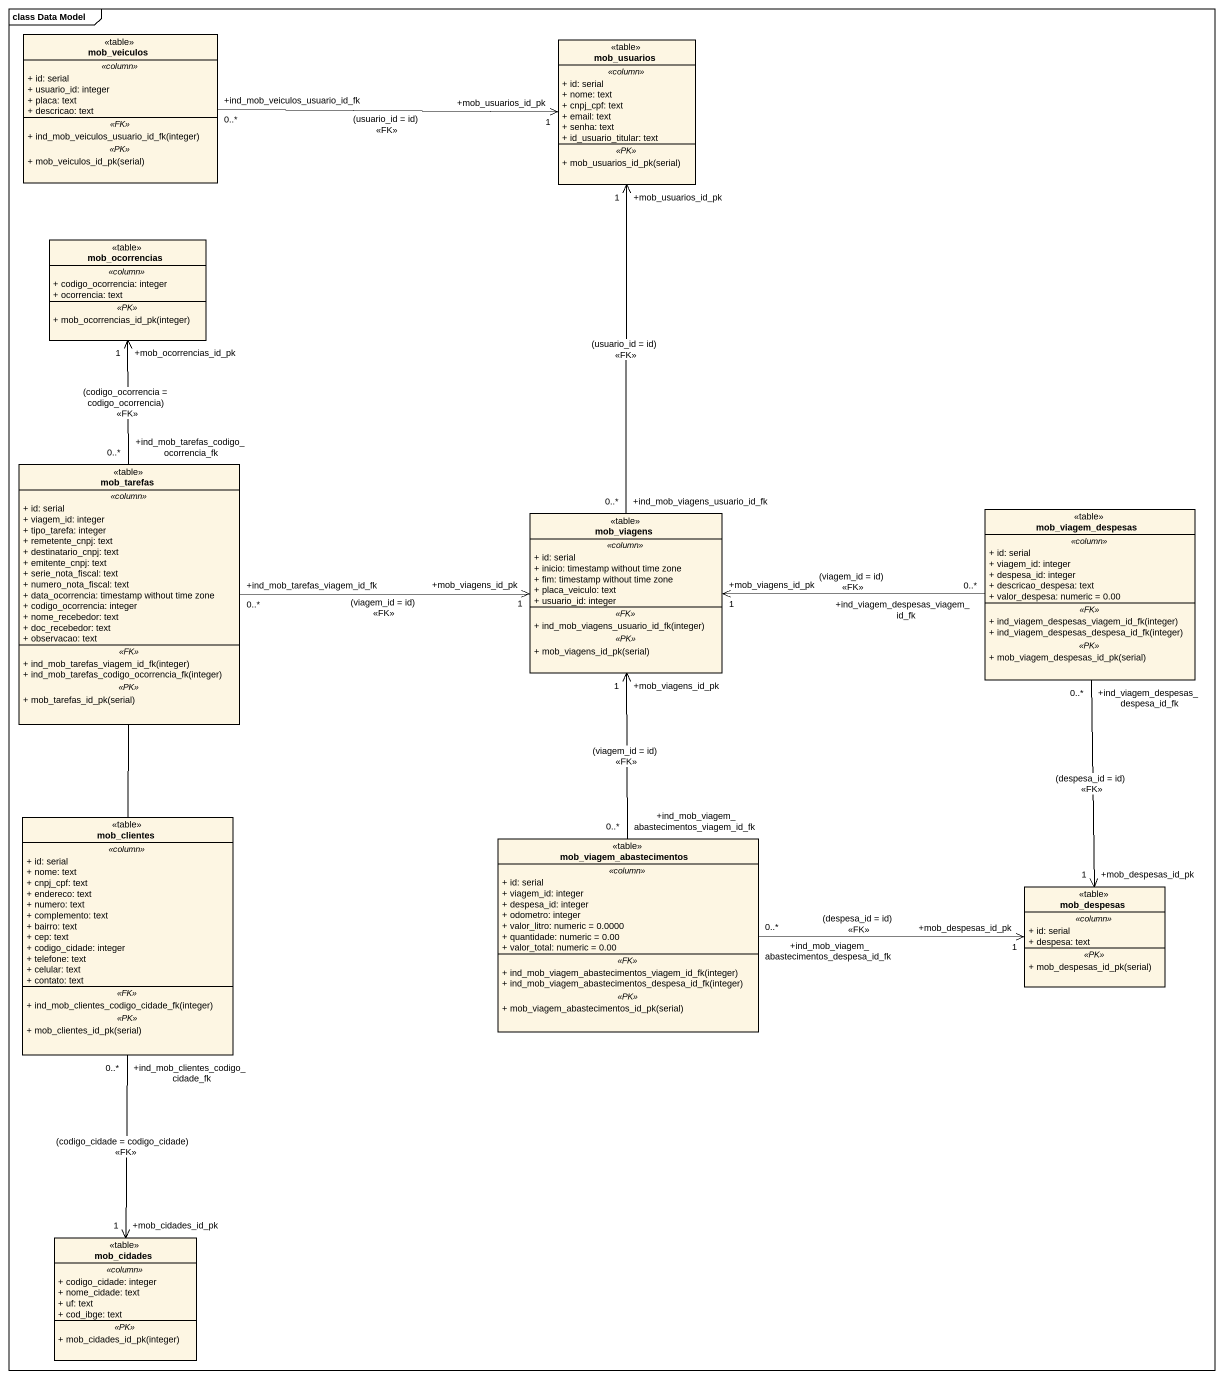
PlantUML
@startuml
mainframe class Data Model
hide circle
hide empty members
skinparam classAttributeIconSize 0
class mob_veiculos <<table>> {
  .. <<column>> ..
  + id: serial
  + usuario_id: integer
  + placa: text
  + descricao: text
  .. <<FK>> ..
  + ind_mob_veiculos_usuario_id_fk(integer)
  .. <<PK>> ..
  + mob_veiculos_id_pk(serial)
}
class mob_usuarios <<table>> {
  .. <<column>> ..
  + id: serial
  + nome: text
  + cnpj_cpf: text
  + email: text
  + senha: text
  + id_usuario_titular: text
  .. <<PK>> ..
  + mob_usuarios_id_pk(serial)
}
class mob_ocorrencias <<table>> {
  .. <<column>> ..
  + codigo_ocorrencia: integer
  + ocorrencia: text
  .. <<PK>> ..
  + mob_ocorrencias_id_pk(integer)
}
class mob_tarefas <<table>> {
  .. <<column>> ..
  + id: serial
  + viagem_id: integer
  + tipo_tarefa: integer
  + remetente_cnpj: text
  + destinatario_cnpj: text
  + emitente_cnpj: text
  + serie_nota_fiscal: text
  + numero_nota_fiscal: text
  + data_ocorrencia: timestamp without time zone
  + codigo_ocorrencia: integer
  + nome_recebedor: text
  + doc_recebedor: text
  + observacao: text
  .. <<FK>> ..
  + ind_mob_tarefas_viagem_id_fk(integer)
  + ind_mob_tarefas_codigo_ocorrencia_fk(integer)
  .. <<PK>> ..
  + mob_tarefas_id_pk(serial)
}
class mob_viagens <<table>> {
  .. <<column>> ..
  + id: serial
  + inicio: timestamp without time zone
  + fim: timestamp without time zone
  + placa_veiculo: text
  + usuario_id: integer
  .. <<FK>> ..
  + ind_mob_viagens_usuario_id_fk(integer)
  .. <<PK>> ..
  + mob_viagens_id_pk(serial)
}
class mob_viagem_despesas <<table>> {
  .. <<column>> ..
  + id: serial
  + viagem_id: integer
  + despesa_id: integer
  + descricao_despesa: text
  + valor_despesa: numeric = 0.00
  .. <<FK>> ..
  + ind_viagem_despesas_viagem_id_fk(integer)
  + ind_viagem_despesas_despesa_id_fk(integer)
  .. <<PK>> ..
  + mob_viagem_despesas_id_pk(serial)
}
class mob_clientes <<table>> {
  .. <<column>> ..
  + id: serial
  + nome: text
  + cnpj_cpf: text
  + endereco: text
  + numero: text
  + complemento: text
  + bairro: text
  + cep: text
  + codigo_cidade: integer
  + telefone: text
  + celular: text
  + contato: text
  .. <<FK>> ..
  + ind_mob_clientes_codigo_cidade_fk(integer)
  .. <<PK>> ..
  + mob_clientes_id_pk(serial)
}
class mob_viagem_abastecimentos <<table>> {
  .. <<column>> ..
  + id: serial
  + viagem_id: integer
  + despesa_id: integer
  + odometro: integer
  + valor_litro: numeric = 0.0000
  + quantidade: numeric = 0.00
  + valor_total: numeric = 0.00
  .. <<FK>> ..
  + ind_mob_viagem_abastecimentos_viagem_id_fk(integer)
  + ind_mob_viagem_abastecimentos_despesa_id_fk(integer)
  .. <<PK>> ..
  + mob_viagem_abastecimentos_id_pk(serial)
}
class mob_despesas <<table>> {
  .. <<column>> ..
  + id: serial
  + despesa: text
  .. <<PK>> ..
  + mob_despesas_id_pk(serial)
}
class mob_cidades <<table>> {
  .. <<column>> ..
  + codigo_cidade: integer
  + nome_cidade: text
  + uf: text
  + cod_ibge: text
  .. <<PK>> ..
  + mob_cidades_id_pk(integer)
}
mob_veiculos "+ind_mob_veiculos_usuario_id_fk\n0..*" -right-> "+mob_usuarios_id_pk\n1" mob_usuarios : (usuario_id = id)\n<<FK>>
mob_tarefas "+ind_mob_tarefas_codigo_ocorrencia_fk\n0..*" -up-> "+mob_ocorrencias_id_pk\n1" mob_ocorrencias : (codigo_ocorrencia = codigo_ocorrencia)\n<<FK>>
mob_tarefas "+ind_mob_tarefas_viagem_id_fk\n0..*" -right-> "+mob_viagens_id_pk\n1" mob_viagens : (viagem_id = id)\n<<FK>>
mob_viagens "+ind_mob_viagens_usuario_id_fk\n0..*" -up-> "+mob_usuarios_id_pk\n1" mob_usuarios : (usuario_id = id)\n<<FK>>
mob_viagem_despesas "+ind_viagem_despesas_viagem_id_fk\n0..*" -left-> "+mob_viagens_id_pk\n1" mob_viagens : (viagem_id = id)\n<<FK>>
mob_viagem_despesas "+ind_viagem_despesas_despesa_id_fk\n0..*" --> "+mob_despesas_id_pk\n1" mob_despesas : (despesa_id = id)\n<<FK>>
mob_clientes -up- mob_tarefas
mob_clientes "+ind_mob_clientes_codigo_cidade_fk\n0..*" --> "+mob_cidades_id_pk\n1" mob_cidades : (codigo_cidade = codigo_cidade)\n<<FK>>
mob_viagem_abastecimentos "+ind_mob_viagem_abastecimentos_viagem_id_fk\n0..*" -up-> "+mob_viagens_id_pk\n1" mob_viagens : (viagem_id = id)\n<<FK>>
mob_viagem_abastecimentos "+ind_mob_viagem_abastecimentos_despesa_id_fk\n0..*" -right-> "+mob_despesas_id_pk\n1" mob_despesas : (despesa_id = id)\n<<FK>>
@enduml
